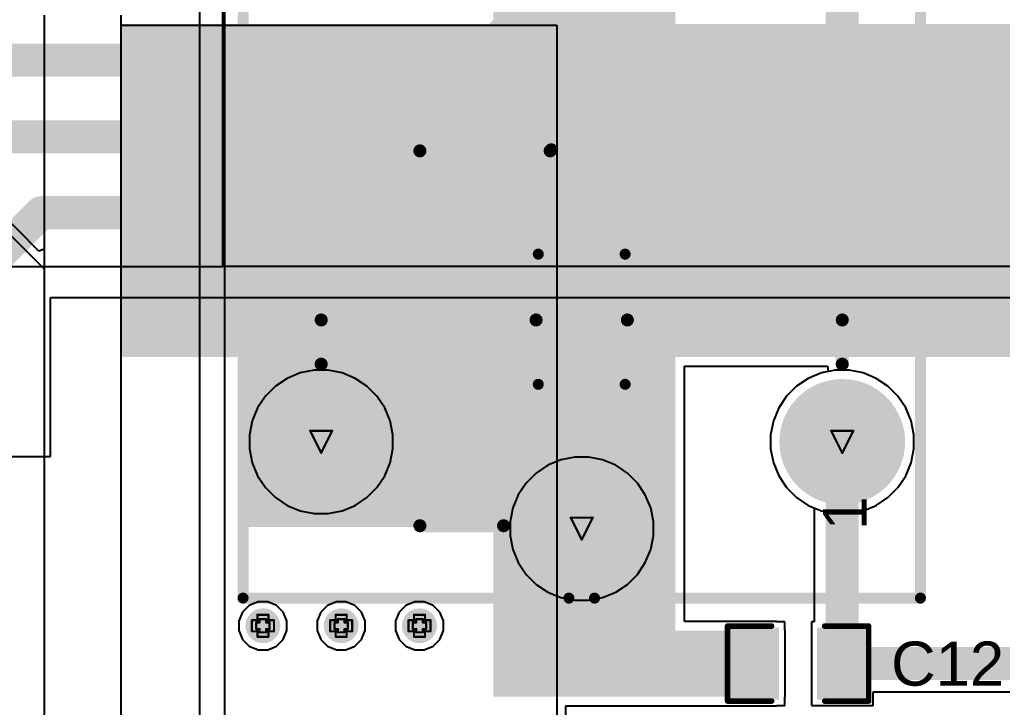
# Model space of a CAD drawing. Header units: inches. Extents: x -7 to 5163, y -3 to 5149.
# Drawn here: x 17.29 to 39.93, y 159.65 to 175.49 of the extents above; entities that cross this region are included whole.
import ezdxf

# ---------------------------------------------------------------- set-up
doc = ezdxf.new("R2010")
doc.units = ezdxf.units.IN
for name, color, linetype in [('Bottom Layer', 5, 'Continuous'), ('Bottom Solder', 6, 'Continuous'), ('Drill Drawing', 1, 'Continuous'), ('GND', 76, 'Continuous'), ('Multi-Layer', 9, 'Continuous'), ('Pad Holes', 156, 'Continuous'), ('PWR', 16, 'Continuous'), ('Top Layer', 1, 'Continuous'), ('Top Overlay', 2, 'Continuous'), ('Top Paste', 8, 'Continuous'), ('Top Solder', 216, 'Continuous'), ('Via Holes', 16, 'Continuous')]:
    doc.layers.add(name, color=color, linetype=linetype)
doc.styles.add('Arial', font='', dxfattribs={"height": 0.2})
doc.styles.get('Arial').set_extended_font_data('Arial')

# ---------------------------------------------------------------- blocks, each defined once
blk = doc.blocks.new('SRD_05VDC_SL_C_30')
at = {"layer": 'Bottom Layer'}
h = blk.add_hatch(color=5, dxfattribs=at)
edge = h.paths.add_edge_path()
edge.add_arc((-5.1, 6), 1.397, 0, 360)
h = blk.add_hatch(color=5, dxfattribs=at)
edge = h.paths.add_edge_path()
edge.add_arc((7.1, 5.999), 1.397, 0, 360)
h = blk.add_hatch(color=5, dxfattribs=at)
edge = h.paths.add_edge_path()
edge.add_arc((-7.1, 0), 1.397, 0, 360)
h = blk.add_hatch(color=5, dxfattribs=at)
edge = h.paths.add_edge_path()
edge.add_arc((-5.1, -6), 1.397, 0, 360)
h = blk.add_hatch(color=5, dxfattribs=at)
edge = h.paths.add_edge_path()
edge.add_arc((7.1, -5.999), 1.397, 0, 360)
at = {"layer": 'Bottom Solder'}
h = blk.add_hatch(color=6, dxfattribs=at)
edge = h.paths.add_edge_path()
edge.add_arc((-5.1, 6), 1.448, 0, 360)
h = blk.add_hatch(color=6, dxfattribs=at)
edge = h.paths.add_edge_path()
edge.add_arc((7.1, 5.999), 1.448, 0, 360)
h = blk.add_hatch(color=6, dxfattribs=at)
edge = h.paths.add_edge_path()
edge.add_arc((-7.1, 0), 1.448, 0, 360)
h = blk.add_hatch(color=6, dxfattribs=at)
edge = h.paths.add_edge_path()
edge.add_arc((-5.1, -6), 1.448, 0, 360)
h = blk.add_hatch(color=6, dxfattribs=at)
edge = h.paths.add_edge_path()
edge.add_arc((7.1, -5.999), 1.448, 0, 360)
at = {"layer": 'GND'}
h = blk.add_hatch(color=76, dxfattribs=at)
edge = h.paths.add_edge_path()
edge.add_arc((-5.1, 6), 1.397, 0, 360)
h = blk.add_hatch(color=76, dxfattribs=at)
edge = h.paths.add_edge_path()
edge.add_arc((7.1, 5.999), 1.397, 0, 360)
h = blk.add_hatch(color=76, dxfattribs=at)
edge = h.paths.add_edge_path()
edge.add_arc((-7.1, 0), 1.397, 0, 360)
h = blk.add_hatch(color=76, dxfattribs=at)
edge = h.paths.add_edge_path()
edge.add_arc((-5.1, -6), 1.397, 0, 360)
h = blk.add_hatch(color=76, dxfattribs=at)
edge = h.paths.add_edge_path()
edge.add_arc((7.1, -5.999), 1.397, 0, 360)
at = {"layer": 'Multi-Layer'}
h = blk.add_hatch(color=9, dxfattribs=at)
edge = h.paths.add_edge_path()
edge.add_arc((-5.1, 6), 1.397, 0, 360)
h = blk.add_hatch(color=9, dxfattribs=at)
edge = h.paths.add_edge_path()
edge.add_arc((7.1, 5.999), 1.397, 0, 360)
h = blk.add_hatch(color=9, dxfattribs=at)
edge = h.paths.add_edge_path()
edge.add_arc((-7.1, 0), 1.397, 0, 360)
h = blk.add_hatch(color=9, dxfattribs=at)
edge = h.paths.add_edge_path()
edge.add_arc((-5.1, -6), 1.397, 0, 360)
h = blk.add_hatch(color=9, dxfattribs=at)
edge = h.paths.add_edge_path()
edge.add_arc((7.1, -5.999), 1.397, 0, 360)
at = {"layer": 'Pad Holes'}
h = blk.add_hatch(color=7, dxfattribs=at)
edge = h.paths.add_edge_path()
edge.add_arc((-5.1, 6), 0.762, 0, 360)
h = blk.add_hatch(color=7, dxfattribs=at)
edge = h.paths.add_edge_path()
edge.add_arc((7.1, 5.999), 0.762, 0, 360)
h = blk.add_hatch(color=7, dxfattribs=at)
edge = h.paths.add_edge_path()
edge.add_arc((-7.1, 0), 0.762, 0, 360)
h = blk.add_hatch(color=7, dxfattribs=at)
edge = h.paths.add_edge_path()
edge.add_arc((-5.1, -6), 0.762, 0, 360)
h = blk.add_hatch(color=7, dxfattribs=at)
edge = h.paths.add_edge_path()
edge.add_arc((7.1, -5.999), 0.762, 0, 360)
at = {"layer": 'PWR'}
h = blk.add_hatch(color=16, dxfattribs=at)
edge = h.paths.add_edge_path()
edge.add_arc((-5.1, 6), 1.397, 0, 360)
h = blk.add_hatch(color=16, dxfattribs=at)
edge = h.paths.add_edge_path()
edge.add_arc((7.1, 5.999), 1.397, 0, 360)
h = blk.add_hatch(color=16, dxfattribs=at)
edge = h.paths.add_edge_path()
edge.add_arc((-7.1, 0), 1.397, 0, 360)
h = blk.add_hatch(color=16, dxfattribs=at)
edge = h.paths.add_edge_path()
edge.add_arc((-5.1, -6), 1.397, 0, 360)
h = blk.add_hatch(color=16, dxfattribs=at)
edge = h.paths.add_edge_path()
edge.add_arc((7.1, -5.999), 1.397, 0, 360)
at = {"layer": 'Top Layer'}
h = blk.add_hatch(color=1, dxfattribs=at)
edge = h.paths.add_edge_path()
edge.add_arc((-5.1, 6), 1.397, 0, 360)
h = blk.add_hatch(color=1, dxfattribs=at)
edge = h.paths.add_edge_path()
edge.add_arc((7.1, 5.999), 1.397, 0, 360)
h = blk.add_hatch(color=1, dxfattribs=at)
edge = h.paths.add_edge_path()
edge.add_arc((-7.1, 0), 1.397, 0, 360)
h = blk.add_hatch(color=1, dxfattribs=at)
edge = h.paths.add_edge_path()
edge.add_arc((-5.1, -6), 1.397, 0, 360)
h = blk.add_hatch(color=1, dxfattribs=at)
edge = h.paths.add_edge_path()
edge.add_arc((7.1, -5.999), 1.397, 0, 360)
at = {"layer": 'Top Solder'}
h = blk.add_hatch(color=216, dxfattribs=at)
edge = h.paths.add_edge_path()
edge.add_arc((-5.1, 6), 1.448, 0, 360)
h = blk.add_hatch(color=216, dxfattribs=at)
edge = h.paths.add_edge_path()
edge.add_arc((7.1, 5.999), 1.448, 0, 360)
h = blk.add_hatch(color=216, dxfattribs=at)
edge = h.paths.add_edge_path()
edge.add_arc((-7.1, 0), 1.448, 0, 360)
h = blk.add_hatch(color=216, dxfattribs=at)
edge = h.paths.add_edge_path()
edge.add_arc((-5.1, -6), 1.448, 0, 360)
h = blk.add_hatch(color=216, dxfattribs=at)
edge = h.paths.add_edge_path()
edge.add_arc((7.1, -5.999), 1.448, 0, 360)
at = {"layer": 'Top Overlay'}
for points in [[(-8.699, 7.8, 0.254, 0.254, 0), (-8.699, 0.295, 0.254, 0.254, 0)], [(-8.699, 7.8, 0.254, 0.254, 0), (10.501, 7.8, 0.254, 0.254, 0)], [(10.501, 7.8, 0.254, 0.254, 0), (10.501, -7.8, 0.254, 0.254, 0)], [(-3.31, 6, 0.3, 0.3, 0), (-2.292, 6, 0.3, 0.3, 0)], [(-2.292, 6, 0.3, 0.3, 0), (-2.292, 1.051, 0.3, 0.3, 0)], [(7.099, 4.247, 0.254, 0.254, 0), (7.099, 2.019, 0.254, 0.254, 0)], [(-7.032, 3.727, 0.3, 0.3, 0), (1.604, 3.727, 0.3, 0.3, 0)], [(-7.032, 3.727, 0.3, 0.3, 0), (-7.032, 1.8, 0.3, 0.3, 0)], [(1.604, 3.727, 0.3, 0.3, 0), (1.604, 0.727, 0.3, 0.3, 0)], [(7.801, 2.309, 0.3, 0.3, 0), (6.15, 0.701, 0.3, 0.3, 0)], [(-3.775, 1, 0.254, 0.254, 0), (-3.775, -1, 0.254, 0.254, 0)], [(-3.775, 1, 0.254, 0.254, 0), (-0.775, 1, 0.254, 0.254, 0)], [(-0.775, 1, 0.254, 0.254, 0), (-0.775, -1, 0.254, 0.254, 0)], [(1.604, 0.727, 0.3, 0.3, 0), (1.628, 0.703, 0.3, 0.3, 0)], [(1.628, 0.703, 0.3, 0.3, 0), (5.644, 0.703, 0.3, 0.3, 0)], [(5.644, 0.703, 0.3, 0.3, 0), (6.152, 0.703, 0.3, 0.3, 0)], [(-8.699, -0.295, 0.254, 0.254, 0), (-8.699, -7.8, 0.254, 0.254, 0)], [(7.168, -0.312, 0.3, 0.3, 0), (7.168, -4.257, 0.3, 0.3, 0)], [(-3.775, -1, 0.254, 0.254, 0), (-0.775, -1, 0.254, 0.254, 0)], [(-2.292, -1.051, 0.3, 0.3, 0), (-2.292, -6, 0.3, 0.3, 0)], [(-2.292, -6, 0.3, 0.3, 0), (-3.31, -6, 0.3, 0.3, 0)], [(-8.699, -7.8, 0.254, 0.254, 0), (10.501, -7.8, 0.254, 0.254, 0)]]:
    blk.add_lwpolyline(points, format="xyseb", dxfattribs=at)
for points in [[(-8.763, 7.8, 0.127, 0.127, 1), (-8.636, 7.8, 0.127, 0.127, 1)], [(-8.763, 7.8, 0.127, 0.127, 1), (-8.636, 7.8, 0.127, 0.127, 1)], [(10.437, 7.8, 0.127, 0.127, 1), (10.564, 7.8, 0.127, 0.127, 1)], [(10.437, 7.8, 0.127, 0.127, 1), (10.564, 7.8, 0.127, 0.127, 1)], [(-3.385, 6, 0.15, 0.15, 1), (-3.235, 6, 0.15, 0.15, 1)], [(-2.367, 6, 0.15, 0.15, 1), (-2.217, 6, 0.15, 0.15, 1)], [(-2.367, 6, 0.15, 0.15, 1), (-2.217, 6, 0.15, 0.15, 1)], [(7.036, 4.247, 0.127, 0.127, 1), (7.163, 4.247, 0.127, 0.127, 1)], [(-7.107, 3.727, 0.15, 0.15, 1), (-6.957, 3.727, 0.15, 0.15, 1)], [(-7.107, 3.727, 0.15, 0.15, 1), (-6.957, 3.727, 0.15, 0.15, 1)], [(1.529, 3.727, 0.15, 0.15, 1), (1.679, 3.727, 0.15, 0.15, 1)], [(1.529, 3.727, 0.15, 0.15, 1), (1.679, 3.727, 0.15, 0.15, 1)], [(7.726, 2.309, 0.15, 0.15, 1), (7.876, 2.309, 0.15, 0.15, 1)], [(7.036, 2.019, 0.127, 0.127, 1), (7.163, 2.019, 0.127, 0.127, 1)], [(-7.107, 1.8, 0.15, 0.15, 1), (-6.957, 1.8, 0.15, 0.15, 1)], [(-2.367, 1.051, 0.15, 0.15, 1), (-2.217, 1.051, 0.15, 0.15, 1)], [(-3.838, 1, 0.127, 0.127, 1), (-3.711, 1, 0.127, 0.127, 1)], [(-3.838, 1, 0.127, 0.127, 1), (-3.711, 1, 0.127, 0.127, 1)], [(-0.838, 1, 0.127, 0.127, 1), (-0.711, 1, 0.127, 0.127, 1)], [(-0.838, 1, 0.127, 0.127, 1), (-0.711, 1, 0.127, 0.127, 1)], [(1.529, 0.727, 0.15, 0.15, 1), (1.679, 0.727, 0.15, 0.15, 1)], [(1.529, 0.727, 0.15, 0.15, 1), (1.679, 0.727, 0.15, 0.15, 1)], [(1.553, 0.703, 0.15, 0.15, 1), (1.703, 0.703, 0.15, 0.15, 1)], [(1.553, 0.703, 0.15, 0.15, 1), (1.703, 0.703, 0.15, 0.15, 1)], [(5.569, 0.703, 0.15, 0.15, 1), (5.719, 0.703, 0.15, 0.15, 1)], [(5.569, 0.703, 0.15, 0.15, 1), (5.719, 0.703, 0.15, 0.15, 1)], [(6.075, 0.701, 0.15, 0.15, 1), (6.225, 0.701, 0.15, 0.15, 1)], [(6.077, 0.703, 0.15, 0.15, 1), (6.227, 0.703, 0.15, 0.15, 1)], [(-8.763, 0.295, 0.127, 0.127, 1), (-8.636, 0.295, 0.127, 0.127, 1)], [(-8.763, -0.295, 0.127, 0.127, 1), (-8.636, -0.295, 0.127, 0.127, 1)], [(7.093, -0.312, 0.15, 0.15, 1), (7.243, -0.312, 0.15, 0.15, 1)], [(-3.838, -1, 0.127, 0.127, 1), (-3.711, -1, 0.127, 0.127, 1)], [(-3.838, -1, 0.127, 0.127, 1), (-3.711, -1, 0.127, 0.127, 1)], [(-2.367, -1.051, 0.15, 0.15, 1), (-2.217, -1.051, 0.15, 0.15, 1)], [(-0.838, -1, 0.127, 0.127, 1), (-0.711, -1, 0.127, 0.127, 1)], [(-0.838, -1, 0.127, 0.127, 1), (-0.711, -1, 0.127, 0.127, 1)], [(7.093, -4.257, 0.15, 0.15, 1), (7.243, -4.257, 0.15, 0.15, 1)], [(-3.385, -6, 0.15, 0.15, 1), (-3.235, -6, 0.15, 0.15, 1)], [(-2.367, -6, 0.15, 0.15, 1), (-2.217, -6, 0.15, 0.15, 1)], [(-2.367, -6, 0.15, 0.15, 1), (-2.217, -6, 0.15, 0.15, 1)], [(-8.763, -7.8, 0.127, 0.127, 1), (-8.636, -7.8, 0.127, 0.127, 1)], [(-8.763, -7.8, 0.127, 0.127, 1), (-8.636, -7.8, 0.127, 0.127, 1)], [(10.437, -7.8, 0.127, 0.127, 1), (10.564, -7.8, 0.127, 0.127, 1)], [(10.438, -7.8, 0.127, 0.127, 1), (10.565, -7.8, 0.127, 0.127, 1)]]:
    blk.add_lwpolyline(points, format="xyseb", close=True, dxfattribs=at)
at = {"layer": 'Top Overlay', "style": 'Arial'}
blk.add_text('1', height=1, dxfattribs=at).set_placement((-7.132, -6.559))
blk = doc.blocks.new('C___0805_81')
at = {"layer": 'Top Layer'}
for points in [[(-1.524, 0.762), (-0.508, 0.762), (-0.508, -0.762), (-1.524, -0.762)], [(0.508, 0.762), (1.524, 0.762), (1.524, -0.762), (0.508, -0.762)]]:
    blk.add_hatch(color=1, dxfattribs=at).paths.add_polyline_path(points)
at = {"layer": 'Top Paste'}
for points in [[(-1.524, 0.762), (-0.508, 0.762), (-0.508, -0.762), (-1.524, -0.762)], [(0.508, 0.762), (1.524, 0.762), (1.524, -0.762), (0.508, -0.762)]]:
    blk.add_hatch(color=8, dxfattribs=at).paths.add_polyline_path(points)
at = {"layer": 'Top Solder'}
for points in [[(-1.594, 0.832), (-0.438, 0.832), (-0.438, -0.832), (-1.594, -0.832)], [(0.438, 0.832), (1.594, 0.832), (1.594, -0.832), (0.438, -0.832)]]:
    blk.add_hatch(color=216, dxfattribs=at).paths.add_polyline_path(points)
at = {"layer": 'Top Overlay'}
for points in [[(-1.626, 0.864, 0.127, 0.127, 0), (-1.626, -0.864, 0.127, 0.127, 0)], [(-0.61, 0.864, 0.127, 0.127, 0), (-1.626, 0.864, 0.127, 0.127, 0)], [(1.626, 0.864, 0.127, 0.127, 0), (0.61, 0.864, 0.127, 0.127, 0)], [(1.626, 0.864, 0.127, 0.127, 0), (1.626, -0.864, 0.127, 0.127, 0)], [(-0.61, -0.864, 0.127, 0.127, 0), (-1.626, -0.864, 0.127, 0.127, 0)], [(1.626, -0.864, 0.127, 0.127, 0), (0.61, -0.864, 0.127, 0.127, 0)]]:
    blk.add_lwpolyline(points, format="xyseb", dxfattribs=at)
for points in [[(-1.657, 0.864, 0.0635, 0.0635, 1), (-1.594, 0.864, 0.0635, 0.0635, 1)], [(-1.657, 0.864, 0.0635, 0.0635, 1), (-1.594, 0.864, 0.0635, 0.0635, 1)], [(-0.641, 0.864, 0.0635, 0.0635, 1), (-0.578, 0.864, 0.0635, 0.0635, 1)], [(0.578, 0.864, 0.0635, 0.0635, 1), (0.641, 0.864, 0.0635, 0.0635, 1)], [(1.594, 0.864, 0.0635, 0.0635, 1), (1.657, 0.864, 0.0635, 0.0635, 1)], [(1.594, 0.864, 0.0635, 0.0635, 1), (1.657, 0.864, 0.0635, 0.0635, 1)], [(-1.657, -0.864, 0.0635, 0.0635, 1), (-1.594, -0.864, 0.0635, 0.0635, 1)], [(-1.657, -0.864, 0.0635, 0.0635, 1), (-1.594, -0.864, 0.0635, 0.0635, 1)], [(-0.641, -0.864, 0.0635, 0.0635, 1), (-0.578, -0.864, 0.0635, 0.0635, 1)], [(0.578, -0.864, 0.0635, 0.0635, 1), (0.641, -0.864, 0.0635, 0.0635, 1)], [(1.594, -0.864, 0.0635, 0.0635, 1), (1.657, -0.864, 0.0635, 0.0635, 1)], [(1.594, -0.864, 0.0635, 0.0635, 1), (1.657, -0.864, 0.0635, 0.0635, 1)]]:
    blk.add_lwpolyline(points, format="xyseb", close=True, dxfattribs=at)

msp = doc.modelspace()

# ---------------------------------------------------------------- hatches: boundary and pattern name
at = {"layer": 'Bottom Layer'}
h = msp.add_hatch(color=5, dxfattribs=at)
edge = h.paths.add_edge_path()
edge.add_arc((22.897, 161.527), 0.3, 0, 360)
h = msp.add_hatch(color=5, dxfattribs=at)
edge = h.paths.add_edge_path()
edge.add_arc((24.7, 161.527), 0.3, 0, 360)
h = msp.add_hatch(color=5, dxfattribs=at)
edge = h.paths.add_edge_path()
edge.add_arc((26.503, 161.527), 0.3, 0, 360)
at = {"layer": 'Bottom Solder'}
h = msp.add_hatch(color=6, dxfattribs=at)
edge = h.paths.add_edge_path()
edge.add_arc((22.897, 161.527), 0.402, 0, 360)
h = msp.add_hatch(color=6, dxfattribs=at)
edge = h.paths.add_edge_path()
edge.add_arc((24.7, 161.527), 0.402, 0, 360)
h = msp.add_hatch(color=6, dxfattribs=at)
edge = h.paths.add_edge_path()
edge.add_arc((26.503, 161.527), 0.402, 0, 360)
at = {"layer": 'GND'}
h = msp.add_hatch(color=76, dxfattribs=at)
edge = h.paths.add_edge_path()
edge.add_arc((22.897, 161.527), 0.3, 0, 360)
h = msp.add_hatch(color=76, dxfattribs=at)
edge = h.paths.add_edge_path()
edge.add_arc((24.7, 161.527), 0.3, 0, 360)
h = msp.add_hatch(color=76, dxfattribs=at)
edge = h.paths.add_edge_path()
edge.add_arc((26.503, 161.527), 0.3, 0, 360)
at = {"layer": 'PWR'}
h = msp.add_hatch(color=16, dxfattribs=at)
edge = h.paths.add_edge_path()
edge.add_arc((22.897, 161.527), 0.3, 0, 360)
h = msp.add_hatch(color=16, dxfattribs=at)
edge = h.paths.add_edge_path()
edge.add_arc((24.7, 161.527), 0.3, 0, 360)
h = msp.add_hatch(color=16, dxfattribs=at)
edge = h.paths.add_edge_path()
edge.add_arc((26.503, 161.527), 0.3, 0, 360)
at = {"layer": 'Top Layer'}
for points in [[(28.205, 159.893), (32.396, 159.893), (32.396, 190.263), (28.205, 190.263)], [(19.634, 167.716), (61.164, 167.716), (61.164, 175.388), (19.634, 175.388)], [(22.437, 163.805), (32.394, 163.805), (32.394, 167.716), (22.437, 167.716)], [(28.205, 159.893), (34.715, 159.893), (34.715, 161.417), (28.205, 161.417)]]:
    msp.add_hatch(color=1, dxfattribs=at).paths.add_polyline_path(points)
h = msp.add_hatch(color=1, dxfattribs=at)
edge = h.paths.add_edge_path()
edge.add_arc((22.897, 161.527), 0.3, 0, 360)
h = msp.add_hatch(color=1, dxfattribs=at)
edge = h.paths.add_edge_path()
edge.add_arc((24.7, 161.527), 0.3, 0, 360)
h = msp.add_hatch(color=1, dxfattribs=at)
edge = h.paths.add_edge_path()
edge.add_arc((26.503, 161.527), 0.3, 0, 360)
at = {"layer": 'Top Solder'}
h = msp.add_hatch(color=216, dxfattribs=at)
edge = h.paths.add_edge_path()
edge.add_arc((22.897, 161.527), 0.402, 0, 360)
h = msp.add_hatch(color=216, dxfattribs=at)
edge = h.paths.add_edge_path()
edge.add_arc((24.7, 161.527), 0.402, 0, 360)
h = msp.add_hatch(color=216, dxfattribs=at)
edge = h.paths.add_edge_path()
edge.add_arc((26.503, 161.527), 0.402, 0, 360)
at = {"layer": 'Via Holes'}
h = msp.add_hatch(color=7, dxfattribs=at)
edge = h.paths.add_edge_path()
edge.add_arc((22.897, 161.527), 0.15, 0, 360)
h = msp.add_hatch(color=7, dxfattribs=at)
edge = h.paths.add_edge_path()
edge.add_arc((24.7, 161.527), 0.15, 0, 360)
h = msp.add_hatch(color=7, dxfattribs=at)
edge = h.paths.add_edge_path()
edge.add_arc((26.503, 161.527), 0.15, 0, 360)

# ---------------------------------------------------------------- linework, layer by layer
at = {"layer": 'Bottom Layer'}
for p, q in [((21.971, 169.803), (21.971, 179.857)), ((21.971, 169.803), (21.971, 176.276)), ((11.989, 169.803), (21.971, 169.803)), ((62.211, 169.803), (21.971, 169.803)), ((18.009, 165.43), (18.009, 169.088)), ((18.009, 169.088), (61.316, 169.088)), ((35.758, 167.351), (35.457, 167.227)), ((36.076, 167.415), (35.758, 167.351)), ((36.402, 167.415), (36.076, 167.415)), ((36.721, 167.351), (36.402, 167.415)), ((37.021, 167.227), (36.721, 167.351)), ((35.187, 167.046), (34.957, 166.816)), ((35.457, 167.227), (35.187, 167.046)), ((37.292, 167.046), (37.021, 167.227)), ((37.522, 166.816), (37.292, 167.046)), ((34.957, 166.816), (34.776, 166.546)), ((37.702, 166.546), (37.522, 166.816)), ((34.776, 166.546), (34.652, 166.245)), ((37.827, 166.245), (37.702, 166.546)), ((34.652, 166.245), (34.588, 165.926)), ((37.89, 165.926), (37.827, 166.245)), ((34.588, 165.926), (34.588, 165.601)), ((37.89, 165.601), (37.89, 165.926)), ((34.588, 165.601), (34.652, 165.282)), ((37.827, 165.282), (37.89, 165.601)), ((3.581, 165.43), (18.009, 165.43)), ((34.652, 165.282), (34.776, 164.982)), ((37.702, 164.982), (37.827, 165.282)), ((34.776, 164.982), (34.957, 164.711)), ((37.522, 164.711), (37.702, 164.982)), ((34.957, 164.711), (35.187, 164.481)), ((37.292, 164.481), (37.522, 164.711)), ((35.187, 164.481), (35.457, 164.301)), ((37.021, 164.301), (37.292, 164.481)), ((35.457, 164.301), (35.758, 164.176)), ((35.758, 164.176), (36.076, 164.113)), ((36.076, 164.113), (36.402, 164.113)), ((36.402, 164.113), (36.721, 164.176)), ((36.721, 164.176), (37.021, 164.301))]:
    msp.add_line(p, q, dxfattribs=at)
for points in [[(27.808, 174.555, 0.762, 0.762, 0), (33.81, 180.558, 0.762, 0.762, 0)], [(36.239, 174.853, 0.762, 0.762, 0), (36.239, 177.964, 0.762, 0.762, 0)], [(34.179, 172.793, 0.762, 0.762, 0), (36.239, 174.853, 0.762, 0.762, 0)], [(4.52, 174.555, 0.762, 0.762, 0), (27.808, 174.555, 0.762, 0.762, 0)], [(16.8, 172.793, 0.762, 0.762, 0), (34.179, 172.793, 0.762, 0.762, 0)], [(13.089, 166.343, 0.762, 0.762, 0), (17.79, 171.044, 0.762, 0.762, 0)], [(17.79, 171.044, 0.762, 0.762, 0), (52.199, 171.044, 0.762, 0.762, 0)]]:
    msp.add_lwpolyline(points, format="xyseb", dxfattribs=at)
for points in [[(36.048, 174.853, 0.381, 0.381, 1), (36.429, 174.853, 0.381, 0.381, 1)], [(36.048, 174.853, 0.381, 0.381, 1), (36.429, 174.853, 0.381, 0.381, 1)], [(27.618, 174.555, 0.381, 0.381, 1), (27.999, 174.555, 0.381, 0.381, 1)], [(27.618, 174.555, 0.381, 0.381, 1), (27.999, 174.555, 0.381, 0.381, 1)], [(33.988, 172.793, 0.381, 0.381, 1), (34.369, 172.793, 0.381, 0.381, 1)], [(33.988, 172.793, 0.381, 0.381, 1), (34.369, 172.793, 0.381, 0.381, 1)], [(17.599, 171.044, 0.381, 0.381, 1), (17.98, 171.044, 0.381, 0.381, 1)], [(17.599, 171.044, 0.381, 0.381, 1), (17.98, 171.044, 0.381, 0.381, 1)]]:
    msp.add_lwpolyline(points, format="xyseb", close=True, dxfattribs=at)
at = {"layer": 'Drill Drawing'}
for points in [[(23.985, 166.018, 0.0508, 0.0508, 0), (24.493, 166.018, 0.0508, 0.0508, 0)], [(23.985, 166.018, 0.0508, 0.0508, 0), (24.239, 165.51, 0.0508, 0.0508, 0)], [(24.239, 165.51, 0.0508, 0.0508, 0), (24.493, 166.018, 0.0508, 0.0508, 0)], [(35.985, 166.018, 0.0508, 0.0508, 0), (36.493, 166.018, 0.0508, 0.0508, 0)], [(35.985, 166.018, 0.0508, 0.0508, 0), (36.239, 165.51, 0.0508, 0.0508, 0)], [(36.239, 165.51, 0.0508, 0.0508, 0), (36.493, 166.018, 0.0508, 0.0508, 0)], [(29.985, 164.018, 0.0508, 0.0508, 0), (30.493, 164.018, 0.0508, 0.0508, 0)], [(29.985, 164.018, 0.0508, 0.0508, 0), (30.239, 163.51, 0.0508, 0.0508, 0)], [(30.239, 163.51, 0.0508, 0.0508, 0), (30.493, 164.018, 0.0508, 0.0508, 0)], [(22.643, 161.4, 0.0508, 0.0508, 0), (22.643, 161.654, 0.0508, 0.0508, 0)], [(22.643, 161.654, 0.0508, 0.0508, 0), (22.77, 161.654, 0.0508, 0.0508, 0)], [(22.744, 161.451, 0.0508, 0.0508, 0), (22.744, 161.603, 0.0508, 0.0508, 0)], [(22.744, 161.603, 0.0508, 0.0508, 0), (22.82, 161.603, 0.0508, 0.0508, 0)], [(22.77, 161.654, 0.0508, 0.0508, 0), (22.77, 161.781, 0.0508, 0.0508, 0)], [(22.77, 161.781, 0.0508, 0.0508, 0), (23.024, 161.781, 0.0508, 0.0508, 0)], [(22.82, 161.603, 0.0508, 0.0508, 0), (22.82, 161.679, 0.0508, 0.0508, 0)], [(22.82, 161.679, 0.0508, 0.0508, 0), (22.973, 161.679, 0.0508, 0.0508, 0)], [(22.973, 161.603, 0.0508, 0.0508, 0), (22.973, 161.679, 0.0508, 0.0508, 0)], [(22.973, 161.603, 0.0508, 0.0508, 0), (23.049, 161.603, 0.0508, 0.0508, 0)], [(23.024, 161.654, 0.0508, 0.0508, 0), (23.024, 161.781, 0.0508, 0.0508, 0)], [(23.024, 161.654, 0.0508, 0.0508, 0), (23.151, 161.654, 0.0508, 0.0508, 0)], [(23.049, 161.451, 0.0508, 0.0508, 0), (23.049, 161.603, 0.0508, 0.0508, 0)], [(23.151, 161.4, 0.0508, 0.0508, 0), (23.151, 161.654, 0.0508, 0.0508, 0)], [(24.446, 161.4, 0.0508, 0.0508, 0), (24.446, 161.654, 0.0508, 0.0508, 0)], [(24.446, 161.654, 0.0508, 0.0508, 0), (24.573, 161.654, 0.0508, 0.0508, 0)], [(24.548, 161.451, 0.0508, 0.0508, 0), (24.548, 161.603, 0.0508, 0.0508, 0)], [(24.548, 161.603, 0.0508, 0.0508, 0), (24.624, 161.603, 0.0508, 0.0508, 0)], [(24.573, 161.654, 0.0508, 0.0508, 0), (24.573, 161.781, 0.0508, 0.0508, 0)], [(24.573, 161.781, 0.0508, 0.0508, 0), (24.827, 161.781, 0.0508, 0.0508, 0)], [(24.624, 161.603, 0.0508, 0.0508, 0), (24.624, 161.679, 0.0508, 0.0508, 0)], [(24.624, 161.679, 0.0508, 0.0508, 0), (24.776, 161.679, 0.0508, 0.0508, 0)], [(24.776, 161.603, 0.0508, 0.0508, 0), (24.776, 161.679, 0.0508, 0.0508, 0)], [(24.776, 161.603, 0.0508, 0.0508, 0), (24.852, 161.603, 0.0508, 0.0508, 0)], [(24.827, 161.654, 0.0508, 0.0508, 0), (24.827, 161.781, 0.0508, 0.0508, 0)], [(24.827, 161.654, 0.0508, 0.0508, 0), (24.954, 161.654, 0.0508, 0.0508, 0)], [(24.852, 161.451, 0.0508, 0.0508, 0), (24.852, 161.603, 0.0508, 0.0508, 0)], [(24.954, 161.4, 0.0508, 0.0508, 0), (24.954, 161.654, 0.0508, 0.0508, 0)], [(26.249, 161.4, 0.0508, 0.0508, 0), (26.249, 161.654, 0.0508, 0.0508, 0)], [(26.249, 161.654, 0.0508, 0.0508, 0), (26.376, 161.654, 0.0508, 0.0508, 0)], [(26.351, 161.451, 0.0508, 0.0508, 0), (26.351, 161.603, 0.0508, 0.0508, 0)], [(26.351, 161.603, 0.0508, 0.0508, 0), (26.427, 161.603, 0.0508, 0.0508, 0)], [(26.376, 161.654, 0.0508, 0.0508, 0), (26.376, 161.781, 0.0508, 0.0508, 0)], [(26.376, 161.781, 0.0508, 0.0508, 0), (26.63, 161.781, 0.0508, 0.0508, 0)], [(26.427, 161.603, 0.0508, 0.0508, 0), (26.427, 161.679, 0.0508, 0.0508, 0)], [(26.427, 161.679, 0.0508, 0.0508, 0), (26.58, 161.679, 0.0508, 0.0508, 0)], [(26.58, 161.603, 0.0508, 0.0508, 0), (26.58, 161.679, 0.0508, 0.0508, 0)], [(26.58, 161.603, 0.0508, 0.0508, 0), (26.656, 161.603, 0.0508, 0.0508, 0)], [(26.63, 161.654, 0.0508, 0.0508, 0), (26.63, 161.781, 0.0508, 0.0508, 0)], [(26.63, 161.654, 0.0508, 0.0508, 0), (26.757, 161.654, 0.0508, 0.0508, 0)], [(26.656, 161.451, 0.0508, 0.0508, 0), (26.656, 161.603, 0.0508, 0.0508, 0)], [(26.757, 161.4, 0.0508, 0.0508, 0), (26.757, 161.654, 0.0508, 0.0508, 0)], [(22.643, 161.4, 0.0508, 0.0508, 0), (22.77, 161.4, 0.0508, 0.0508, 0)], [(22.744, 161.451, 0.0508, 0.0508, 0), (22.82, 161.451, 0.0508, 0.0508, 0)], [(22.77, 161.273, 0.0508, 0.0508, 0), (22.77, 161.4, 0.0508, 0.0508, 0)], [(22.82, 161.375, 0.0508, 0.0508, 0), (22.82, 161.451, 0.0508, 0.0508, 0)], [(22.82, 161.375, 0.0508, 0.0508, 0), (22.973, 161.375, 0.0508, 0.0508, 0)], [(22.973, 161.451, 0.0508, 0.0508, 0), (23.049, 161.451, 0.0508, 0.0508, 0)], [(22.973, 161.375, 0.0508, 0.0508, 0), (22.973, 161.451, 0.0508, 0.0508, 0)], [(23.024, 161.4, 0.0508, 0.0508, 0), (23.151, 161.4, 0.0508, 0.0508, 0)], [(23.024, 161.273, 0.0508, 0.0508, 0), (23.024, 161.4, 0.0508, 0.0508, 0)], [(24.446, 161.4, 0.0508, 0.0508, 0), (24.573, 161.4, 0.0508, 0.0508, 0)], [(24.548, 161.451, 0.0508, 0.0508, 0), (24.624, 161.451, 0.0508, 0.0508, 0)], [(24.573, 161.273, 0.0508, 0.0508, 0), (24.573, 161.4, 0.0508, 0.0508, 0)], [(24.624, 161.375, 0.0508, 0.0508, 0), (24.624, 161.451, 0.0508, 0.0508, 0)], [(24.624, 161.375, 0.0508, 0.0508, 0), (24.776, 161.375, 0.0508, 0.0508, 0)], [(24.776, 161.451, 0.0508, 0.0508, 0), (24.852, 161.451, 0.0508, 0.0508, 0)], [(24.776, 161.375, 0.0508, 0.0508, 0), (24.776, 161.451, 0.0508, 0.0508, 0)], [(24.827, 161.4, 0.0508, 0.0508, 0), (24.954, 161.4, 0.0508, 0.0508, 0)], [(24.827, 161.273, 0.0508, 0.0508, 0), (24.827, 161.4, 0.0508, 0.0508, 0)], [(26.249, 161.4, 0.0508, 0.0508, 0), (26.376, 161.4, 0.0508, 0.0508, 0)], [(26.351, 161.451, 0.0508, 0.0508, 0), (26.427, 161.451, 0.0508, 0.0508, 0)], [(26.376, 161.273, 0.0508, 0.0508, 0), (26.376, 161.4, 0.0508, 0.0508, 0)], [(26.427, 161.375, 0.0508, 0.0508, 0), (26.427, 161.451, 0.0508, 0.0508, 0)], [(26.427, 161.375, 0.0508, 0.0508, 0), (26.58, 161.375, 0.0508, 0.0508, 0)], [(26.58, 161.451, 0.0508, 0.0508, 0), (26.656, 161.451, 0.0508, 0.0508, 0)], [(26.58, 161.375, 0.0508, 0.0508, 0), (26.58, 161.451, 0.0508, 0.0508, 0)], [(26.63, 161.4, 0.0508, 0.0508, 0), (26.757, 161.4, 0.0508, 0.0508, 0)], [(26.63, 161.273, 0.0508, 0.0508, 0), (26.63, 161.4, 0.0508, 0.0508, 0)], [(22.77, 161.273, 0.0508, 0.0508, 0), (23.024, 161.273, 0.0508, 0.0508, 0)], [(24.573, 161.273, 0.0508, 0.0508, 0), (24.827, 161.273, 0.0508, 0.0508, 0)], [(26.376, 161.273, 0.0508, 0.0508, 0), (26.63, 161.273, 0.0508, 0.0508, 0)]]:
    msp.add_lwpolyline(points, format="xyseb", dxfattribs=at)
for points in [[(23.972, 166.018, 0.0254, 0.0254, 1), (23.998, 166.018, 0.0254, 0.0254, 1)], [(23.972, 166.018, 0.0254, 0.0254, 1), (23.998, 166.018, 0.0254, 0.0254, 1)], [(24.48, 166.018, 0.0254, 0.0254, 1), (24.506, 166.018, 0.0254, 0.0254, 1)], [(24.48, 166.018, 0.0254, 0.0254, 1), (24.506, 166.018, 0.0254, 0.0254, 1)], [(35.972, 166.018, 0.0254, 0.0254, 1), (35.998, 166.018, 0.0254, 0.0254, 1)], [(35.972, 166.018, 0.0254, 0.0254, 1), (35.998, 166.018, 0.0254, 0.0254, 1)], [(36.48, 166.018, 0.0254, 0.0254, 1), (36.506, 166.018, 0.0254, 0.0254, 1)], [(36.48, 166.018, 0.0254, 0.0254, 1), (36.506, 166.018, 0.0254, 0.0254, 1)], [(24.226, 165.51, 0.0254, 0.0254, 1), (24.252, 165.51, 0.0254, 0.0254, 1)], [(24.226, 165.51, 0.0254, 0.0254, 1), (24.252, 165.51, 0.0254, 0.0254, 1)], [(36.226, 165.51, 0.0254, 0.0254, 1), (36.252, 165.51, 0.0254, 0.0254, 1)], [(36.226, 165.51, 0.0254, 0.0254, 1), (36.252, 165.51, 0.0254, 0.0254, 1)], [(29.972, 164.018, 0.0254, 0.0254, 1), (29.998, 164.018, 0.0254, 0.0254, 1)], [(29.972, 164.018, 0.0254, 0.0254, 1), (29.998, 164.018, 0.0254, 0.0254, 1)], [(30.48, 164.018, 0.0254, 0.0254, 1), (30.506, 164.018, 0.0254, 0.0254, 1)], [(30.48, 164.018, 0.0254, 0.0254, 1), (30.506, 164.018, 0.0254, 0.0254, 1)], [(30.226, 163.51, 0.0254, 0.0254, 1), (30.252, 163.51, 0.0254, 0.0254, 1)], [(30.226, 163.51, 0.0254, 0.0254, 1), (30.252, 163.51, 0.0254, 0.0254, 1)], [(22.63, 161.654, 0.0254, 0.0254, 1), (22.655, 161.654, 0.0254, 0.0254, 1)], [(22.63, 161.654, 0.0254, 0.0254, 1), (22.655, 161.654, 0.0254, 0.0254, 1)], [(22.732, 161.603, 0.0254, 0.0254, 1), (22.757, 161.603, 0.0254, 0.0254, 1)], [(22.732, 161.603, 0.0254, 0.0254, 1), (22.757, 161.603, 0.0254, 0.0254, 1)], [(22.757, 161.781, 0.0254, 0.0254, 1), (22.782, 161.781, 0.0254, 0.0254, 1)], [(22.757, 161.781, 0.0254, 0.0254, 1), (22.782, 161.781, 0.0254, 0.0254, 1)], [(22.757, 161.654, 0.0254, 0.0254, 1), (22.782, 161.654, 0.0254, 0.0254, 1)], [(22.757, 161.654, 0.0254, 0.0254, 1), (22.782, 161.654, 0.0254, 0.0254, 1)], [(22.808, 161.679, 0.0254, 0.0254, 1), (22.833, 161.679, 0.0254, 0.0254, 1)], [(22.808, 161.679, 0.0254, 0.0254, 1), (22.833, 161.679, 0.0254, 0.0254, 1)], [(22.808, 161.603, 0.0254, 0.0254, 1), (22.833, 161.603, 0.0254, 0.0254, 1)], [(22.808, 161.603, 0.0254, 0.0254, 1), (22.833, 161.603, 0.0254, 0.0254, 1)], [(22.96, 161.679, 0.0254, 0.0254, 1), (22.986, 161.679, 0.0254, 0.0254, 1)], [(22.96, 161.679, 0.0254, 0.0254, 1), (22.986, 161.679, 0.0254, 0.0254, 1)], [(22.96, 161.603, 0.0254, 0.0254, 1), (22.986, 161.603, 0.0254, 0.0254, 1)], [(22.96, 161.603, 0.0254, 0.0254, 1), (22.986, 161.603, 0.0254, 0.0254, 1)], [(23.011, 161.781, 0.0254, 0.0254, 1), (23.036, 161.781, 0.0254, 0.0254, 1)], [(23.011, 161.781, 0.0254, 0.0254, 1), (23.036, 161.781, 0.0254, 0.0254, 1)], [(23.011, 161.654, 0.0254, 0.0254, 1), (23.036, 161.654, 0.0254, 0.0254, 1)], [(23.011, 161.654, 0.0254, 0.0254, 1), (23.036, 161.654, 0.0254, 0.0254, 1)], [(23.036, 161.603, 0.0254, 0.0254, 1), (23.062, 161.603, 0.0254, 0.0254, 1)], [(23.036, 161.603, 0.0254, 0.0254, 1), (23.062, 161.603, 0.0254, 0.0254, 1)], [(23.138, 161.654, 0.0254, 0.0254, 1), (23.163, 161.654, 0.0254, 0.0254, 1)], [(23.138, 161.654, 0.0254, 0.0254, 1), (23.163, 161.654, 0.0254, 0.0254, 1)], [(24.433, 161.654, 0.0254, 0.0254, 1), (24.459, 161.654, 0.0254, 0.0254, 1)], [(24.433, 161.654, 0.0254, 0.0254, 1), (24.459, 161.654, 0.0254, 0.0254, 1)], [(24.535, 161.603, 0.0254, 0.0254, 1), (24.56, 161.603, 0.0254, 0.0254, 1)], [(24.535, 161.603, 0.0254, 0.0254, 1), (24.56, 161.603, 0.0254, 0.0254, 1)], [(24.56, 161.781, 0.0254, 0.0254, 1), (24.586, 161.781, 0.0254, 0.0254, 1)], [(24.56, 161.781, 0.0254, 0.0254, 1), (24.586, 161.781, 0.0254, 0.0254, 1)], [(24.56, 161.654, 0.0254, 0.0254, 1), (24.586, 161.654, 0.0254, 0.0254, 1)], [(24.56, 161.654, 0.0254, 0.0254, 1), (24.586, 161.654, 0.0254, 0.0254, 1)], [(24.611, 161.679, 0.0254, 0.0254, 1), (24.637, 161.679, 0.0254, 0.0254, 1)], [(24.611, 161.679, 0.0254, 0.0254, 1), (24.637, 161.679, 0.0254, 0.0254, 1)], [(24.611, 161.603, 0.0254, 0.0254, 1), (24.637, 161.603, 0.0254, 0.0254, 1)], [(24.611, 161.603, 0.0254, 0.0254, 1), (24.637, 161.603, 0.0254, 0.0254, 1)], [(24.764, 161.679, 0.0254, 0.0254, 1), (24.789, 161.679, 0.0254, 0.0254, 1)], [(24.764, 161.679, 0.0254, 0.0254, 1), (24.789, 161.679, 0.0254, 0.0254, 1)], [(24.764, 161.603, 0.0254, 0.0254, 1), (24.789, 161.603, 0.0254, 0.0254, 1)], [(24.764, 161.603, 0.0254, 0.0254, 1), (24.789, 161.603, 0.0254, 0.0254, 1)], [(24.814, 161.781, 0.0254, 0.0254, 1), (24.84, 161.781, 0.0254, 0.0254, 1)], [(24.814, 161.781, 0.0254, 0.0254, 1), (24.84, 161.781, 0.0254, 0.0254, 1)], [(24.814, 161.654, 0.0254, 0.0254, 1), (24.84, 161.654, 0.0254, 0.0254, 1)], [(24.814, 161.654, 0.0254, 0.0254, 1), (24.84, 161.654, 0.0254, 0.0254, 1)], [(24.84, 161.603, 0.0254, 0.0254, 1), (24.865, 161.603, 0.0254, 0.0254, 1)], [(24.84, 161.603, 0.0254, 0.0254, 1), (24.865, 161.603, 0.0254, 0.0254, 1)], [(24.941, 161.654, 0.0254, 0.0254, 1), (24.967, 161.654, 0.0254, 0.0254, 1)], [(24.941, 161.654, 0.0254, 0.0254, 1), (24.967, 161.654, 0.0254, 0.0254, 1)], [(26.237, 161.654, 0.0254, 0.0254, 1), (26.262, 161.654, 0.0254, 0.0254, 1)], [(26.237, 161.654, 0.0254, 0.0254, 1), (26.262, 161.654, 0.0254, 0.0254, 1)], [(26.338, 161.603, 0.0254, 0.0254, 1), (26.364, 161.603, 0.0254, 0.0254, 1)], [(26.338, 161.603, 0.0254, 0.0254, 1), (26.364, 161.603, 0.0254, 0.0254, 1)], [(26.364, 161.781, 0.0254, 0.0254, 1), (26.389, 161.781, 0.0254, 0.0254, 1)], [(26.364, 161.781, 0.0254, 0.0254, 1), (26.389, 161.781, 0.0254, 0.0254, 1)], [(26.364, 161.654, 0.0254, 0.0254, 1), (26.389, 161.654, 0.0254, 0.0254, 1)], [(26.364, 161.654, 0.0254, 0.0254, 1), (26.389, 161.654, 0.0254, 0.0254, 1)], [(26.415, 161.679, 0.0254, 0.0254, 1), (26.44, 161.679, 0.0254, 0.0254, 1)], [(26.415, 161.679, 0.0254, 0.0254, 1), (26.44, 161.679, 0.0254, 0.0254, 1)], [(26.415, 161.603, 0.0254, 0.0254, 1), (26.44, 161.603, 0.0254, 0.0254, 1)], [(26.415, 161.603, 0.0254, 0.0254, 1), (26.44, 161.603, 0.0254, 0.0254, 1)], [(26.567, 161.679, 0.0254, 0.0254, 1), (26.592, 161.679, 0.0254, 0.0254, 1)], [(26.567, 161.679, 0.0254, 0.0254, 1), (26.592, 161.679, 0.0254, 0.0254, 1)], [(26.567, 161.603, 0.0254, 0.0254, 1), (26.592, 161.603, 0.0254, 0.0254, 1)], [(26.567, 161.603, 0.0254, 0.0254, 1), (26.592, 161.603, 0.0254, 0.0254, 1)], [(26.618, 161.781, 0.0254, 0.0254, 1), (26.643, 161.781, 0.0254, 0.0254, 1)], [(26.618, 161.781, 0.0254, 0.0254, 1), (26.643, 161.781, 0.0254, 0.0254, 1)], [(26.618, 161.654, 0.0254, 0.0254, 1), (26.643, 161.654, 0.0254, 0.0254, 1)], [(26.618, 161.654, 0.0254, 0.0254, 1), (26.643, 161.654, 0.0254, 0.0254, 1)], [(26.643, 161.603, 0.0254, 0.0254, 1), (26.669, 161.603, 0.0254, 0.0254, 1)], [(26.643, 161.603, 0.0254, 0.0254, 1), (26.669, 161.603, 0.0254, 0.0254, 1)], [(26.745, 161.654, 0.0254, 0.0254, 1), (26.77, 161.654, 0.0254, 0.0254, 1)], [(26.745, 161.654, 0.0254, 0.0254, 1), (26.77, 161.654, 0.0254, 0.0254, 1)], [(22.63, 161.4, 0.0254, 0.0254, 1), (22.655, 161.4, 0.0254, 0.0254, 1)], [(22.63, 161.4, 0.0254, 0.0254, 1), (22.655, 161.4, 0.0254, 0.0254, 1)], [(22.732, 161.451, 0.0254, 0.0254, 1), (22.757, 161.451, 0.0254, 0.0254, 1)], [(22.732, 161.451, 0.0254, 0.0254, 1), (22.757, 161.451, 0.0254, 0.0254, 1)], [(22.757, 161.4, 0.0254, 0.0254, 1), (22.782, 161.4, 0.0254, 0.0254, 1)], [(22.757, 161.4, 0.0254, 0.0254, 1), (22.782, 161.4, 0.0254, 0.0254, 1)], [(22.808, 161.451, 0.0254, 0.0254, 1), (22.833, 161.451, 0.0254, 0.0254, 1)], [(22.808, 161.451, 0.0254, 0.0254, 1), (22.833, 161.451, 0.0254, 0.0254, 1)], [(22.808, 161.375, 0.0254, 0.0254, 1), (22.833, 161.375, 0.0254, 0.0254, 1)], [(22.808, 161.375, 0.0254, 0.0254, 1), (22.833, 161.375, 0.0254, 0.0254, 1)], [(22.96, 161.451, 0.0254, 0.0254, 1), (22.986, 161.451, 0.0254, 0.0254, 1)], [(22.96, 161.451, 0.0254, 0.0254, 1), (22.986, 161.451, 0.0254, 0.0254, 1)], [(22.96, 161.375, 0.0254, 0.0254, 1), (22.986, 161.375, 0.0254, 0.0254, 1)], [(22.96, 161.375, 0.0254, 0.0254, 1), (22.986, 161.375, 0.0254, 0.0254, 1)], [(23.011, 161.4, 0.0254, 0.0254, 1), (23.036, 161.4, 0.0254, 0.0254, 1)], [(23.011, 161.4, 0.0254, 0.0254, 1), (23.036, 161.4, 0.0254, 0.0254, 1)], [(23.036, 161.451, 0.0254, 0.0254, 1), (23.062, 161.451, 0.0254, 0.0254, 1)], [(23.036, 161.451, 0.0254, 0.0254, 1), (23.062, 161.451, 0.0254, 0.0254, 1)], [(23.138, 161.4, 0.0254, 0.0254, 1), (23.163, 161.4, 0.0254, 0.0254, 1)], [(23.138, 161.4, 0.0254, 0.0254, 1), (23.163, 161.4, 0.0254, 0.0254, 1)], [(24.433, 161.4, 0.0254, 0.0254, 1), (24.459, 161.4, 0.0254, 0.0254, 1)], [(24.433, 161.4, 0.0254, 0.0254, 1), (24.459, 161.4, 0.0254, 0.0254, 1)], [(24.535, 161.451, 0.0254, 0.0254, 1), (24.56, 161.451, 0.0254, 0.0254, 1)], [(24.535, 161.451, 0.0254, 0.0254, 1), (24.56, 161.451, 0.0254, 0.0254, 1)], [(24.56, 161.4, 0.0254, 0.0254, 1), (24.586, 161.4, 0.0254, 0.0254, 1)], [(24.56, 161.4, 0.0254, 0.0254, 1), (24.586, 161.4, 0.0254, 0.0254, 1)], [(24.611, 161.451, 0.0254, 0.0254, 1), (24.637, 161.451, 0.0254, 0.0254, 1)], [(24.611, 161.451, 0.0254, 0.0254, 1), (24.637, 161.451, 0.0254, 0.0254, 1)], [(24.611, 161.375, 0.0254, 0.0254, 1), (24.637, 161.375, 0.0254, 0.0254, 1)], [(24.611, 161.375, 0.0254, 0.0254, 1), (24.637, 161.375, 0.0254, 0.0254, 1)], [(24.764, 161.451, 0.0254, 0.0254, 1), (24.789, 161.451, 0.0254, 0.0254, 1)], [(24.764, 161.451, 0.0254, 0.0254, 1), (24.789, 161.451, 0.0254, 0.0254, 1)], [(24.764, 161.375, 0.0254, 0.0254, 1), (24.789, 161.375, 0.0254, 0.0254, 1)], [(24.764, 161.375, 0.0254, 0.0254, 1), (24.789, 161.375, 0.0254, 0.0254, 1)], [(24.814, 161.4, 0.0254, 0.0254, 1), (24.84, 161.4, 0.0254, 0.0254, 1)], [(24.814, 161.4, 0.0254, 0.0254, 1), (24.84, 161.4, 0.0254, 0.0254, 1)], [(24.84, 161.451, 0.0254, 0.0254, 1), (24.865, 161.451, 0.0254, 0.0254, 1)], [(24.84, 161.451, 0.0254, 0.0254, 1), (24.865, 161.451, 0.0254, 0.0254, 1)], [(24.941, 161.4, 0.0254, 0.0254, 1), (24.967, 161.4, 0.0254, 0.0254, 1)], [(24.941, 161.4, 0.0254, 0.0254, 1), (24.967, 161.4, 0.0254, 0.0254, 1)], [(26.237, 161.4, 0.0254, 0.0254, 1), (26.262, 161.4, 0.0254, 0.0254, 1)], [(26.237, 161.4, 0.0254, 0.0254, 1), (26.262, 161.4, 0.0254, 0.0254, 1)], [(26.338, 161.451, 0.0254, 0.0254, 1), (26.364, 161.451, 0.0254, 0.0254, 1)], [(26.338, 161.451, 0.0254, 0.0254, 1), (26.364, 161.451, 0.0254, 0.0254, 1)], [(26.364, 161.4, 0.0254, 0.0254, 1), (26.389, 161.4, 0.0254, 0.0254, 1)], [(26.364, 161.4, 0.0254, 0.0254, 1), (26.389, 161.4, 0.0254, 0.0254, 1)], [(26.415, 161.451, 0.0254, 0.0254, 1), (26.44, 161.451, 0.0254, 0.0254, 1)], [(26.415, 161.451, 0.0254, 0.0254, 1), (26.44, 161.451, 0.0254, 0.0254, 1)], [(26.415, 161.375, 0.0254, 0.0254, 1), (26.44, 161.375, 0.0254, 0.0254, 1)], [(26.415, 161.375, 0.0254, 0.0254, 1), (26.44, 161.375, 0.0254, 0.0254, 1)], [(26.567, 161.451, 0.0254, 0.0254, 1), (26.592, 161.451, 0.0254, 0.0254, 1)], [(26.567, 161.451, 0.0254, 0.0254, 1), (26.592, 161.451, 0.0254, 0.0254, 1)], [(26.567, 161.375, 0.0254, 0.0254, 1), (26.592, 161.375, 0.0254, 0.0254, 1)], [(26.567, 161.375, 0.0254, 0.0254, 1), (26.592, 161.375, 0.0254, 0.0254, 1)], [(26.618, 161.4, 0.0254, 0.0254, 1), (26.643, 161.4, 0.0254, 0.0254, 1)], [(26.618, 161.4, 0.0254, 0.0254, 1), (26.643, 161.4, 0.0254, 0.0254, 1)], [(26.643, 161.451, 0.0254, 0.0254, 1), (26.669, 161.451, 0.0254, 0.0254, 1)], [(26.643, 161.451, 0.0254, 0.0254, 1), (26.669, 161.451, 0.0254, 0.0254, 1)], [(26.745, 161.4, 0.0254, 0.0254, 1), (26.77, 161.4, 0.0254, 0.0254, 1)], [(26.745, 161.4, 0.0254, 0.0254, 1), (26.77, 161.4, 0.0254, 0.0254, 1)], [(22.757, 161.273, 0.0254, 0.0254, 1), (22.782, 161.273, 0.0254, 0.0254, 1)], [(22.757, 161.273, 0.0254, 0.0254, 1), (22.782, 161.273, 0.0254, 0.0254, 1)], [(23.011, 161.273, 0.0254, 0.0254, 1), (23.036, 161.273, 0.0254, 0.0254, 1)], [(23.011, 161.273, 0.0254, 0.0254, 1), (23.036, 161.273, 0.0254, 0.0254, 1)], [(24.56, 161.273, 0.0254, 0.0254, 1), (24.586, 161.273, 0.0254, 0.0254, 1)], [(24.56, 161.273, 0.0254, 0.0254, 1), (24.586, 161.273, 0.0254, 0.0254, 1)], [(24.814, 161.273, 0.0254, 0.0254, 1), (24.84, 161.273, 0.0254, 0.0254, 1)], [(24.814, 161.273, 0.0254, 0.0254, 1), (24.84, 161.273, 0.0254, 0.0254, 1)], [(26.364, 161.273, 0.0254, 0.0254, 1), (26.389, 161.273, 0.0254, 0.0254, 1)], [(26.364, 161.273, 0.0254, 0.0254, 1), (26.389, 161.273, 0.0254, 0.0254, 1)], [(26.618, 161.273, 0.0254, 0.0254, 1), (26.643, 161.273, 0.0254, 0.0254, 1)], [(26.618, 161.273, 0.0254, 0.0254, 1), (26.643, 161.273, 0.0254, 0.0254, 1)]]:
    msp.add_lwpolyline(points, format="xyseb", close=True, dxfattribs=at)
at = {"layer": 'GND'}
for p, q in [((23.758, 167.351), (23.457, 167.227)), ((24.077, 167.415), (23.758, 167.351)), ((24.402, 167.415), (24.077, 167.415)), ((24.721, 167.351), (24.402, 167.415)), ((25.021, 167.227), (24.721, 167.351)), ((35.758, 167.351), (35.457, 167.227)), ((36.076, 167.415), (35.758, 167.351)), ((36.402, 167.415), (36.076, 167.415)), ((36.721, 167.351), (36.402, 167.415)), ((37.021, 167.227), (36.721, 167.351)), ((23.187, 167.046), (22.957, 166.816)), ((23.457, 167.227), (23.187, 167.046)), ((25.292, 167.046), (25.021, 167.227)), ((25.522, 166.816), (25.292, 167.046)), ((35.187, 167.046), (34.957, 166.816)), ((35.457, 167.227), (35.187, 167.046)), ((37.292, 167.046), (37.021, 167.227)), ((37.522, 166.816), (37.292, 167.046)), ((22.957, 166.816), (22.776, 166.546)), ((25.702, 166.546), (25.522, 166.816)), ((34.957, 166.816), (34.776, 166.546)), ((37.702, 166.546), (37.522, 166.816)), ((22.776, 166.546), (22.652, 166.245)), ((25.827, 166.245), (25.702, 166.546)), ((34.776, 166.546), (34.652, 166.245)), ((37.827, 166.245), (37.702, 166.546)), ((22.652, 166.245), (22.588, 165.926)), ((25.89, 165.926), (25.827, 166.245)), ((34.652, 166.245), (34.588, 165.926)), ((37.89, 165.926), (37.827, 166.245)), ((22.588, 165.926), (22.588, 165.601)), ((25.89, 165.601), (25.89, 165.926)), ((34.588, 165.926), (34.588, 165.601)), ((37.89, 165.601), (37.89, 165.926)), ((22.588, 165.601), (22.652, 165.282)), ((25.827, 165.282), (25.89, 165.601)), ((34.588, 165.601), (34.652, 165.282)), ((37.827, 165.282), (37.89, 165.601)), ((22.652, 165.282), (22.776, 164.982)), ((25.702, 164.982), (25.827, 165.282)), ((29.457, 165.227), (29.187, 165.046)), ((29.758, 165.351), (29.457, 165.227)), ((30.077, 165.415), (29.758, 165.351)), ((30.402, 165.415), (30.077, 165.415)), ((30.721, 165.351), (30.402, 165.415)), ((31.021, 165.227), (30.721, 165.351)), ((31.292, 165.046), (31.021, 165.227)), ((34.652, 165.282), (34.776, 164.982)), ((37.702, 164.982), (37.827, 165.282)), ((22.776, 164.982), (22.957, 164.711)), ((25.522, 164.711), (25.702, 164.982)), ((29.187, 165.046), (28.957, 164.816)), ((31.522, 164.816), (31.292, 165.046)), ((34.776, 164.982), (34.957, 164.711)), ((37.522, 164.711), (37.702, 164.982)), ((28.957, 164.816), (28.776, 164.546)), ((31.702, 164.546), (31.522, 164.816)), ((22.957, 164.711), (23.187, 164.481)), ((25.292, 164.481), (25.522, 164.711)), ((28.776, 164.546), (28.652, 164.245)), ((31.827, 164.245), (31.702, 164.546)), ((34.957, 164.711), (35.187, 164.481)), ((37.292, 164.481), (37.522, 164.711)), ((23.187, 164.481), (23.457, 164.301)), ((25.021, 164.301), (25.292, 164.481)), ((35.187, 164.481), (35.457, 164.301)), ((37.021, 164.301), (37.292, 164.481)), ((23.457, 164.301), (23.758, 164.176)), ((23.758, 164.176), (24.077, 164.113)), ((24.077, 164.113), (24.402, 164.113)), ((24.402, 164.113), (24.721, 164.176)), ((24.721, 164.176), (25.021, 164.301)), ((28.652, 164.245), (28.588, 163.926)), ((31.89, 163.926), (31.827, 164.245)), ((35.457, 164.301), (35.758, 164.176)), ((35.758, 164.176), (36.076, 164.113)), ((36.076, 164.113), (36.402, 164.113)), ((36.402, 164.113), (36.721, 164.176)), ((36.721, 164.176), (37.021, 164.301)), ((28.588, 163.926), (28.588, 163.601)), ((31.89, 163.601), (31.89, 163.926)), ((28.588, 163.601), (28.652, 163.282)), ((31.827, 163.282), (31.89, 163.601)), ((28.652, 163.282), (28.776, 162.982)), ((31.702, 162.982), (31.827, 163.282)), ((28.776, 162.982), (28.957, 162.711)), ((31.522, 162.711), (31.702, 162.982)), ((28.957, 162.711), (29.187, 162.481)), ((31.292, 162.481), (31.522, 162.711)), ((29.187, 162.481), (29.457, 162.301)), ((29.457, 162.301), (29.758, 162.176)), ((30.721, 162.176), (31.021, 162.301)), ((31.021, 162.301), (31.292, 162.481)), ((22.786, 162.081), (22.583, 161.997)), ((23.007, 162.081), (22.786, 162.081)), ((23.21, 161.997), (23.007, 162.081)), ((24.59, 162.081), (24.386, 161.997)), ((24.81, 162.081), (24.59, 162.081)), ((25.014, 161.997), (24.81, 162.081)), ((26.393, 162.081), (26.19, 161.997)), ((26.614, 162.081), (26.393, 162.081)), ((26.817, 161.997), (26.614, 162.081)), ((29.758, 162.176), (30.077, 162.113)), ((30.077, 162.113), (30.402, 162.113)), ((30.402, 162.113), (30.721, 162.176)), ((22.427, 161.841), (22.343, 161.637)), ((22.583, 161.997), (22.427, 161.841)), ((23.366, 161.841), (23.21, 161.997)), ((23.451, 161.637), (23.366, 161.841)), ((24.23, 161.841), (24.146, 161.637)), ((24.386, 161.997), (24.23, 161.841)), ((25.17, 161.841), (25.014, 161.997)), ((25.254, 161.637), (25.17, 161.841)), ((26.034, 161.841), (25.949, 161.637)), ((26.19, 161.997), (26.034, 161.841)), ((26.973, 161.841), (26.817, 161.997)), ((27.057, 161.637), (26.973, 161.841)), ((22.343, 161.637), (22.343, 161.417)), ((23.451, 161.417), (23.451, 161.637)), ((24.146, 161.637), (24.146, 161.417)), ((25.254, 161.417), (25.254, 161.637)), ((25.949, 161.637), (25.949, 161.417)), ((27.057, 161.417), (27.057, 161.637)), ((22.343, 161.417), (22.427, 161.213)), ((23.366, 161.213), (23.451, 161.417)), ((24.146, 161.417), (24.23, 161.213)), ((25.17, 161.213), (25.254, 161.417)), ((25.949, 161.417), (26.034, 161.213)), ((26.973, 161.213), (27.057, 161.417)), ((22.427, 161.213), (22.583, 161.057)), ((23.21, 161.057), (23.366, 161.213)), ((24.23, 161.213), (24.386, 161.057)), ((25.014, 161.057), (25.17, 161.213)), ((26.034, 161.213), (26.19, 161.057)), ((26.817, 161.057), (26.973, 161.213)), ((22.583, 161.057), (22.786, 160.973)), ((22.786, 160.973), (23.007, 160.973)), ((23.007, 160.973), (23.21, 161.057)), ((24.386, 161.057), (24.59, 160.973)), ((24.59, 160.973), (24.81, 160.973)), ((24.81, 160.973), (25.014, 161.057)), ((26.19, 161.057), (26.393, 160.973)), ((26.393, 160.973), (26.614, 160.973)), ((26.614, 160.973), (26.817, 161.057))]:
    msp.add_line(p, q, dxfattribs=at)
at = {"layer": 'PWR'}
for p, q in [((21.438, 190.263), (21.438, 144.348)), ((22.022, 145.085), (22.022, 190.263)), ((35.758, 167.351), (35.457, 167.227)), ((36.076, 167.415), (35.758, 167.351)), ((36.402, 167.415), (36.076, 167.415)), ((36.721, 167.351), (36.402, 167.415)), ((37.021, 167.227), (36.721, 167.351)), ((35.187, 167.046), (34.957, 166.816)), ((35.457, 167.227), (35.187, 167.046)), ((37.292, 167.046), (37.021, 167.227)), ((37.522, 166.816), (37.292, 167.046)), ((34.957, 166.816), (34.776, 166.546)), ((37.702, 166.546), (37.522, 166.816)), ((34.776, 166.546), (34.652, 166.245)), ((37.827, 166.245), (37.702, 166.546)), ((34.652, 166.245), (34.588, 165.926)), ((37.89, 165.926), (37.827, 166.245)), ((34.588, 165.926), (34.588, 165.601)), ((37.89, 165.601), (37.89, 165.926)), ((34.588, 165.601), (34.652, 165.282)), ((37.827, 165.282), (37.89, 165.601)), ((34.652, 165.282), (34.776, 164.982)), ((37.702, 164.982), (37.827, 165.282)), ((34.776, 164.982), (34.957, 164.711)), ((37.522, 164.711), (37.702, 164.982)), ((34.957, 164.711), (35.187, 164.481)), ((37.292, 164.481), (37.522, 164.711)), ((35.187, 164.481), (35.457, 164.301)), ((37.021, 164.301), (37.292, 164.481)), ((35.457, 164.301), (35.758, 164.176)), ((35.758, 164.176), (36.076, 164.113)), ((36.076, 164.113), (36.402, 164.113)), ((36.402, 164.113), (36.721, 164.176)), ((36.721, 164.176), (37.021, 164.301))]:
    msp.add_line(p, q, dxfattribs=at)
at = {"layer": 'Top Layer'}
for p, q in [((17.739, 170.159), (11.078, 176.819)), ((10.871, 176.733), (17.856, 169.748)), ((17.856, 175.595), (17.856, 145.39)), ((17.856, 175.595), (17.856, 170.207)), ((19.634, 145.39), (19.634, 175.595)), ((19.634, 175.362), (29.667, 175.362)), ((19.634, 145.39), (19.634, 175.362)), ((29.667, 175.362), (29.667, 145.39)), ((17.856, 170.207), (17.739, 170.159)), ((17.856, 169.748), (17.856, 144.929)), ((32.603, 161.624), (32.603, 167.509)), ((32.603, 167.509), (35.9, 167.509)), ((35.9, 167.509), (35.913, 167.382)), ((35.758, 167.351), (35.457, 167.227)), ((35.913, 167.382), (35.758, 167.351)), ((35.187, 167.046), (34.957, 166.816)), ((35.457, 167.227), (35.187, 167.046)), ((34.957, 166.816), (34.776, 166.546)), ((34.776, 166.546), (34.652, 166.245)), ((34.652, 166.245), (34.588, 165.926)), ((34.588, 165.926), (34.588, 165.601)), ((34.588, 165.601), (34.652, 165.282)), ((34.652, 165.282), (34.776, 164.982)), ((34.776, 164.982), (34.957, 164.711)), ((34.957, 164.711), (35.187, 164.481)), ((35.187, 164.481), (35.457, 164.301)), ((35.457, 164.301), (35.592, 164.245)), ((35.592, 164.245), (35.592, 161.62)), ((34.715, 161.624), (32.603, 161.624)), ((34.735, 161.62), (34.715, 161.624)), ((34.918, 161.62), (34.735, 161.62)), ((34.918, 161.437), (34.918, 161.62)), ((35.592, 161.62), (35.528, 161.62)), ((35.528, 161.62), (35.528, 159.69)), ((34.922, 161.417), (34.918, 161.437)), ((34.922, 159.893), (34.922, 161.417)), ((36.95, 159.69), (36.95, 160.008)), ((36.95, 160.008), (41.743, 160.008)), ((34.918, 159.873), (34.922, 159.893)), ((34.918, 159.69), (34.918, 159.873)), ((29.874, 149.849), (29.874, 159.686)), ((29.874, 159.686), (34.715, 159.686)), ((34.715, 159.686), (34.735, 159.69)), ((34.735, 159.69), (34.918, 159.69)), ((35.528, 159.69), (36.95, 159.69))]:
    msp.add_line(p, q, dxfattribs=at)
for points in [[(36.239, 160.655, 0.762, 0.762, 0), (36.239, 165.764, 0.762, 0.762, 0)], [(36.239, 160.655, 0.762, 0.762, 0), (42.011, 160.655, 0.762, 0.762, 0)]]:
    msp.add_lwpolyline(points, format="xyseb", dxfattribs=at)
for points in [[(36.049, 165.764, 0.381, 0.381, 1), (36.43, 165.764, 0.381, 0.381, 1)], [(36.049, 160.655, 0.381, 0.381, 1), (36.43, 160.655, 0.381, 0.381, 1)], [(36.049, 160.655, 0.381, 0.381, 1), (36.43, 160.655, 0.381, 0.381, 1)]]:
    msp.add_lwpolyline(points, format="xyseb", close=True, dxfattribs=at)

# ---------------------------------------------------------------- block references
for name, p, rotation in [('SRD_05VDC_SL_C_30', (30.239, 170.864), 90), ('C___0805_81', (35.223, 160.655), 180)]:
    msp.add_blockref(name, p, dxfattribs=dict(rotation=rotation))

# ---------------------------------------------------------------- texts
at = {"layer": 'Top Overlay', "style": 'Arial'}
msp.add_text('C12', height=1.016, dxfattribs=at).set_placement((37.364, 160.147))

doc.saveas('drawing.dxf')
